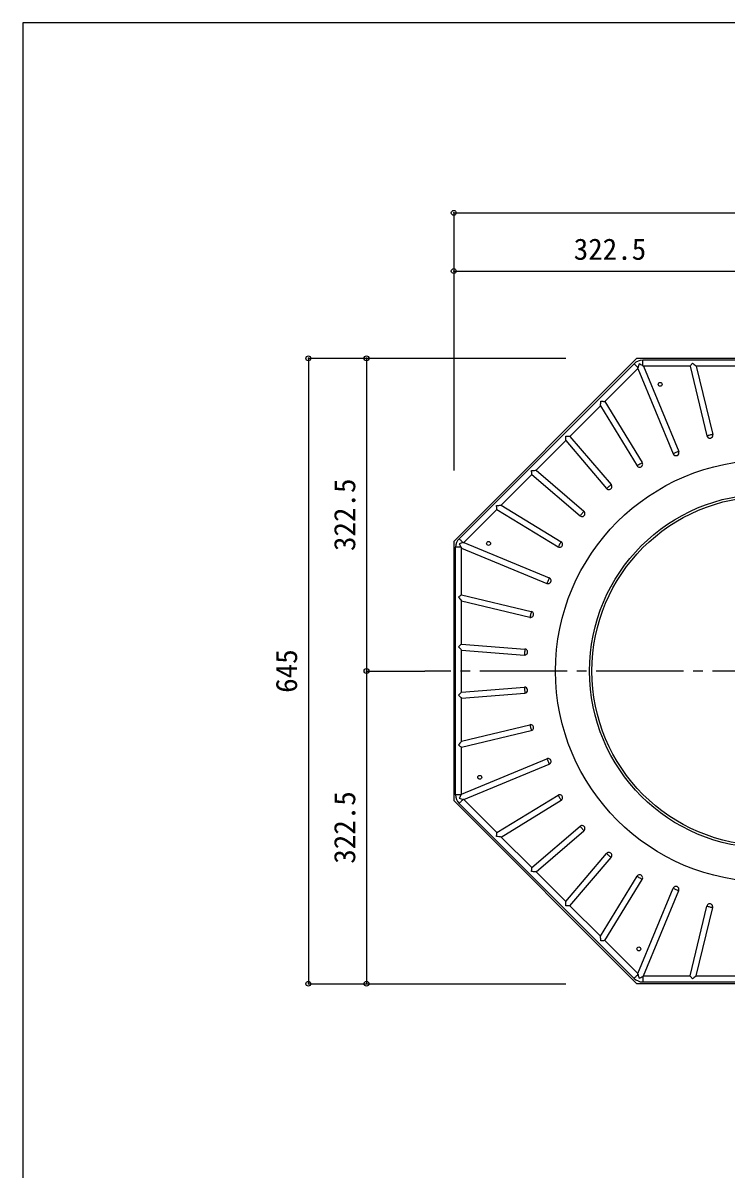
# Model space of a CAD drawing. Units: millimetres at full size, sheet at 1:10. Extents: x -1447 to 1393, y -1005 to 983.
# Drawn here: x -1447 to -721, y -199 to 983 of the extents above; entities that cross this region are included whole.
import ezdxf
from ezdxf.enums import TextEntityAlignment as Align

# ---------------------------------------------------------------- set-up
doc = ezdxf.new("R2010")
doc.units = ezdxf.units.MM
doc.header["$LTSCALE"] = 10
doc.header["$PDMODE"] = 32
doc.header["$PDSIZE"] = 5
doc.linetypes.add('CHAIN2', pattern=[12, 9, -1, 1, -1])
for name, color, linetype in [('0-0_Defpoints', 7, 'Continuous'), ('1-0', 7, 'Continuous'), ('1-1', 7, 'CHAIN2'), ('1-8', 7, 'Continuous')]:
    doc.layers.add(name, color=color, linetype=linetype)
doc.styles.add('ＭＳ ゴシック', font='')
doc.styles.get('ＭＳ ゴシック').set_extended_font_data('MS Gothic')

msp = doc.modelspace()

# ---------------------------------------------------------------- linework, layer by layer
at = {"layer": '0-0_Defpoints'}
msp.add_lwpolyline([(-1446.63, -1004.65), (1393.37, -1004.65), (1393.37, 983.35), (-1446.63, 983.35)], close=True, dxfattribs=at)
at = {"layer": '1-0'}
for p, q in [((-1002.19, 448.52), (-813.27, 637.44)), ((-816.17, 631.88), (-996.63, 451.42)), ((-812.29, 626.99), (-846.38, 592.9)), ((-813.27, 637.44), (-546.1, 637.44)), ((-812.29, 626.99), (-775.84, 538.98)), ((-807.29, 629.84), (-807.29, 635.56)), ((-552.08, 635.56), (-807.29, 635.56)), ((-758.36, 629.36), (-806.57, 629.36)), ((-758.36, 629.36), (-741.09, 557.43)), ((-707.54, 629.36), (-751.98, 629.36)), ((-850.89, 588.39), (-882.32, 556.96)), ((-850.89, 588.39), (-813.02, 526.59)), ((-886.71, 552.57), (-917.31, 521.97)), ((-886.71, 552.57), (-844.49, 503.13)), ((-921.71, 517.57), (-953.14, 486.14)), ((-921.71, 517.57), (-871.9, 475.03)), ((-957.64, 481.64), (-991.73, 447.55)), ((-957.64, 481.64), (-894.58, 442.99)), ((-1002.19, 448.52), (-1002.19, 181.36)), ((-994.59, 442.55), (-1000.3, 442.55)), ((-1000.3, 187.33), (-1000.3, 442.55)), ((-994.1, 441.82), (-906.1, 405.37)), ((-994.1, 393.61), (-994.1, 441.82)), ((-994.1, 342.79), (-994.1, 387.24)), ((-994.1, 387.24), (-923.63, 370.32)), ((-994.1, 293.3), (-994.1, 336.57)), ((-994.1, 336.57), (-929.29, 331.47)), ((-994.1, 287.08), (-928.8, 292.22)), ((-994.1, 242.64), (-994.1, 287.08)), ((-994.1, 236.27), (-922.18, 253.53)), ((-994.1, 188.06), (-994.1, 236.27)), ((-991.73, 182.33), (-903.73, 218.78)), ((-813.27, -7.56), (-1002.19, 181.36)), ((-994.59, 187.33), (-1000.3, 187.33)), ((-996.63, 178.46), (-816.17, -2)), ((-991.73, 182.33), (-957.64, 148.24)), ((-953.14, 143.73), (-891.34, 181.6)), ((-953.14, 143.73), (-921.71, 112.31)), ((-917.31, 107.91), (-867.87, 150.14)), ((-882.32, 72.91), (-839.77, 122.73)), ((-917.31, 107.91), (-886.71, 77.31)), ((-846.38, 36.98), (-807.73, 100.05)), ((-806.57, 0.52), (-770.11, 88.52)), ((-882.32, 72.91), (-850.89, 41.49)), ((-751.98, 0.52), (-735.06, 71)), ((-846.38, 36.98), (-812.29, 2.89)), ((-807.29, 0.04), (-807.29, -5.68)), ((-806.57, 0.52), (-758.36, 0.52)), ((-751.98, 0.52), (-707.54, 0.52)), ((-546.1, -7.56), (-813.27, -7.56)), ((-807.29, -5.68), (-552.08, -5.68))]:
    msp.add_line(p, q, dxfattribs=at)
for points in [[(-812.12, 627.84), (-812.58, 628.3), (-813.1, 628.82), (-813.66, 629.38), (-814.23, 629.95), (-814.8, 630.51), (-815.32, 631.04), (-815.78, 631.5), (-816.17, 631.88)], [(-812.29, 626.99), (-812.24, 627.25), (-812.19, 627.53), (-812.12, 627.84)], [(-807.29, 629.84), (-807.03, 629.67), (-806.79, 629.51), (-806.57, 629.36), (-770.11, 541.35), (-770.68, 541.12), (-771.37, 540.84), (-772.15, 540.51), (-772.98, 540.17), (-773.81, 539.83), (-774.59, 539.5), (-775.28, 539.21), (-775.84, 538.98)], [(-758.36, 629.36), (-757.99, 629.83), (-757.54, 630.4), (-757.03, 631.04), (-756.48, 631.74), (-755.92, 632.46)], [(-755.92, 632.46), (-755, 631.74), (-754.12, 631.04), (-753.31, 630.4), (-752.58, 629.83), (-751.98, 629.36)], [(-751.98, 629.36), (-735.06, 558.88), (-735.65, 558.74), (-736.38, 558.56), (-737.2, 558.37), (-738.08, 558.16), (-738.95, 557.95), (-739.77, 557.75), (-740.5, 557.57), (-741.09, 557.43)], [(-850.89, 588.39), (-850.8, 589.15), (-850.69, 590.06), (-850.57, 591.09), (-850.44, 592.21), (-850.3, 593.36)], [(-850.3, 593.36), (-849.39, 593.25), (-848.51, 593.15), (-847.7, 593.05), (-846.98, 592.97), (-846.38, 592.9)], [(-846.38, 592.9), (-807.73, 529.83), (-808.25, 529.51), (-808.89, 529.12), (-809.61, 528.68), (-810.38, 528.21), (-811.14, 527.74), (-811.86, 527.3), (-812.5, 526.91), (-813.02, 526.59)], [(-886.71, 552.57), (-886.69, 553.26), (-886.65, 554.1), (-886.62, 555.05), (-886.58, 556.07), (-886.54, 557.13)], [(-886.54, 557.13), (-885.56, 557.09), (-884.61, 557.05), (-883.74, 557.02), (-882.96, 556.99), (-882.32, 556.96)], [(-882.32, 556.96), (-839.77, 507.15), (-840.24, 506.76), (-840.81, 506.27), (-841.45, 505.72), (-842.13, 505.14), (-842.81, 504.56), (-843.46, 504.01), (-844.03, 503.52), (-844.49, 503.13)], [(-921.88, 521.79), (-920.82, 521.83), (-919.79, 521.87), (-918.85, 521.91), (-918.01, 521.94), (-917.31, 521.97)], [(-921.71, 517.57), (-921.74, 518.22), (-921.77, 518.99), (-921.8, 519.86), (-921.84, 520.81), (-921.88, 521.79)], [(-917.31, 521.97), (-867.87, 479.74), (-868.27, 479.28), (-868.75, 478.71), (-869.3, 478.07), (-869.89, 477.38), (-870.47, 476.7), (-871.02, 476.06), (-871.5, 475.49), (-871.9, 475.03)], [(-958.11, 485.56), (-956.95, 485.69), (-955.84, 485.82), (-954.81, 485.95), (-953.9, 486.05), (-953.14, 486.14)], [(-957.64, 481.64), (-957.71, 482.24), (-957.8, 482.95), (-957.9, 483.77), (-958, 484.65), (-958.11, 485.56)], [(-953.14, 486.14), (-891.34, 448.27), (-891.65, 447.76), (-892.04, 447.12), (-892.49, 446.4), (-892.96, 445.63), (-893.42, 444.87), (-893.87, 444.14), (-894.26, 443.51), (-894.58, 442.99)], [(-992.59, 447.38), (-993.04, 447.83), (-993.56, 448.35), (-994.12, 448.91), (-994.7, 449.49), (-995.26, 450.05), (-995.78, 450.58), (-996.25, 451.04), (-996.63, 451.42)], [(-994.59, 442.55), (-994.42, 442.29), (-994.25, 442.04), (-994.1, 441.82)], [(-992.59, 447.38), (-992.28, 447.44), (-992, 447.5), (-991.73, 447.55), (-903.73, 411.1), (-903.96, 410.53), (-904.25, 409.84), (-904.57, 409.06), (-904.92, 408.23), (-905.26, 407.4), (-905.58, 406.62), (-905.87, 405.93), (-906.1, 405.37)], [(-994.1, 393.61), (-994.58, 393.24), (-995.15, 392.79), (-995.79, 392.28), (-996.48, 391.74), (-997.2, 391.17), (-996.48, 390.26), (-995.79, 389.37), (-995.15, 388.56), (-994.58, 387.84), (-994.1, 387.24)], [(-994.1, 393.61), (-922.18, 376.34), (-922.32, 375.75), (-922.5, 375.03), (-922.69, 374.2), (-922.9, 373.33), (-923.11, 372.46), (-923.31, 371.63), (-923.49, 370.91), (-923.63, 370.32)], [(-994.1, 342.79), (-994.58, 342.36), (-995.15, 341.83), (-995.79, 341.24), (-996.48, 340.59), (-997.2, 339.93), (-996.48, 339.15), (-995.79, 338.4), (-995.15, 337.7), (-994.58, 337.09), (-994.1, 336.57)], [(-994.1, 342.79), (-928.8, 337.65), (-928.85, 337.05), (-928.91, 336.3), (-928.97, 335.46), (-929.04, 334.56), (-929.11, 333.67), (-929.18, 332.83), (-929.24, 332.08), (-929.29, 331.47)], [(-994.1, 293.3), (-929.29, 298.4), (-929.24, 297.8), (-929.18, 297.05), (-929.11, 296.21), (-929.04, 295.31), (-928.97, 294.42), (-928.91, 293.58), (-928.85, 292.83), (-928.8, 292.22)], [(-994.1, 293.3), (-994.58, 292.79), (-995.15, 292.18), (-995.79, 291.48), (-996.48, 290.73), (-997.2, 289.95), (-996.48, 289.28), (-995.79, 288.64), (-995.15, 288.05), (-994.58, 287.52), (-994.1, 287.08)], [(-994.1, 242.64), (-923.63, 259.56), (-923.49, 258.97), (-923.31, 258.24), (-923.11, 257.42), (-922.9, 256.55), (-922.69, 255.68), (-922.5, 254.85), (-922.32, 254.12), (-922.18, 253.53)], [(-994.1, 242.64), (-994.58, 242.04), (-995.15, 241.32), (-995.79, 240.5), (-996.48, 239.62), (-997.2, 238.71), (-996.48, 238.14), (-995.79, 237.59), (-995.15, 237.09), (-994.58, 236.64), (-994.1, 236.27)], [(-994.1, 188.06), (-906.1, 224.51), (-905.87, 223.95), (-905.58, 223.26), (-905.26, 222.47), (-904.92, 221.65), (-904.57, 220.82), (-904.25, 220.03), (-903.96, 219.34), (-903.73, 218.78)], [(-992.59, 182.5), (-993.04, 182.04), (-993.56, 181.52), (-994.12, 180.96), (-994.7, 180.39), (-995.26, 179.83), (-995.78, 179.3), (-996.25, 178.84), (-996.63, 178.46)], [(-994.1, 188.06), (-994.25, 187.83), (-994.42, 187.59), (-994.59, 187.33)], [(-991.73, 182.33), (-992, 182.38), (-992.28, 182.44), (-992.59, 182.5)], [(-957.64, 148.24), (-894.58, 186.89), (-894.26, 186.37), (-893.87, 185.73), (-893.42, 185.01), (-892.96, 184.25), (-892.49, 183.48), (-892.04, 182.76), (-891.65, 182.12), (-891.34, 181.6)], [(-921.71, 112.31), (-871.9, 154.85), (-871.5, 154.39), (-871.02, 153.82), (-870.47, 153.18), (-869.89, 152.49), (-869.3, 151.81), (-868.75, 151.17), (-868.27, 150.6), (-867.87, 150.14)], [(-958.11, 144.32), (-958, 145.23), (-957.9, 146.11), (-957.8, 146.92), (-957.71, 147.64), (-957.64, 148.24)], [(-953.14, 143.73), (-953.9, 143.82), (-954.81, 143.93), (-955.84, 144.05), (-956.95, 144.18), (-958.11, 144.32)], [(-886.71, 77.31), (-844.49, 126.75), (-844.03, 126.36), (-843.46, 125.87), (-842.81, 125.32), (-842.13, 124.74), (-841.45, 124.16), (-840.81, 123.61), (-840.24, 123.12), (-839.77, 122.73)], [(-921.88, 108.09), (-921.84, 109.07), (-921.8, 110.01), (-921.77, 110.89), (-921.74, 111.66), (-921.71, 112.31)], [(-917.31, 107.91), (-918.01, 107.94), (-918.85, 107.97), (-919.79, 108.01), (-920.82, 108.05), (-921.88, 108.09)], [(-850.89, 41.49), (-813.02, 103.29), (-812.5, 102.97), (-811.86, 102.58), (-811.14, 102.14), (-810.38, 101.67), (-809.61, 101.2), (-808.89, 100.76), (-808.25, 100.37), (-807.73, 100.05)], [(-812.29, 2.89), (-775.84, 90.9), (-775.28, 90.66), (-774.59, 90.38), (-773.81, 90.05), (-772.98, 89.71), (-772.15, 89.37), (-771.37, 89.04), (-770.68, 88.76), (-770.11, 88.52)], [(-886.54, 72.75), (-886.58, 73.81), (-886.62, 74.83), (-886.65, 75.78), (-886.69, 76.61), (-886.71, 77.31)], [(-882.32, 72.91), (-882.96, 72.89), (-883.74, 72.86), (-884.61, 72.82), (-885.56, 72.79), (-886.54, 72.75)], [(-758.36, 0.52), (-741.09, 72.44), (-740.5, 72.3), (-739.77, 72.13), (-738.95, 71.93), (-738.08, 71.72), (-737.2, 71.51), (-736.38, 71.31), (-735.65, 71.14), (-735.06, 71)], [(-850.3, 36.52), (-850.44, 37.67), (-850.57, 38.79), (-850.69, 39.82), (-850.8, 40.73), (-850.89, 41.49)], [(-846.38, 36.98), (-846.98, 36.91), (-847.7, 36.82), (-848.51, 36.73), (-849.39, 36.62), (-850.3, 36.52)], [(-812.12, 2.04), (-812.58, 1.58), (-813.1, 1.06), (-813.66, 0.5), (-814.23, -0.07), (-814.8, -0.64), (-815.32, -1.16), (-815.78, -1.62), (-816.17, -2)], [(-812.12, 2.04), (-812.19, 2.34), (-812.24, 2.63), (-812.29, 2.89)], [(-806.57, 0.52), (-806.79, 0.37), (-807.03, 0.21), (-807.29, 0.04)], [(-755.92, -2.58), (-756.48, -1.86), (-757.03, -1.17), (-757.54, -0.52), (-757.99, 0.05), (-758.36, 0.52)], [(-751.98, 0.52), (-752.58, 0.05), (-753.31, -0.52), (-754.12, -1.17), (-755, -1.86), (-755.92, -2.58)]]:
    msp.add_lwpolyline(points, dxfattribs=at)
for centre, radius in [((-789.28, 610.65), 2), ((-679.69, 314.94), 217.5), ((-679.69, 314.94), 182.5), ((-679.69, 314.94), 180), ((-966.27, 446.54), 2), ((-975.39, 205.35), 2), ((-811.29, 28.35), 2)]:
    msp.add_circle(centre, radius, dxfattribs=at)
for centre, radius, start, end in [((-807.29, 623.01), 12.55, 89.99946, 135.00051), ((-790.56, 623.25), 22.04, 157.35499, 167.9828), ((-819.13, 611.67), 21.69, 56.92956, 67.73256), ((-738.08, 558.16), 3.1, 193.50018, 13.49972), ((-772.98, 540.17), 3.1, 202.50014, 22.49975), ((-810.38, 528.21), 3.1, 211.49972, 31.49989), ((-842.13, 505.14), 3.1, 220.49994, 40.49999), ((-869.89, 477.38), 3.1, 229.50002, 49.50022), ((-987.75, 442.55), 12.55, 135.00025, 180), ((-975.82, 454.69), 22.36, 202.43064, 212.90724), ((-988.14, 426.27), 21.57, 101.89954, 112.76266), ((-892.96, 445.63), 3.1, 238.4998, 58.50021), ((-904.92, 408.23), 3.1, 247.4999, 67.50016), ((-922.9, 373.33), 3.1, 256.49996, 76.50015), ((-929.04, 334.56), 3.1, 265.49992, 85.50026), ((-929.04, 295.31), 3.1, 274.49994, 94.49986), ((-922.9, 256.55), 3.1, 283.49991, 103.5), ((-904.92, 221.65), 3.1, 292.49986, 112.50003), ((-987.75, 187.33), 12.55, 180, 224.99988), ((-976.41, 175.5), 21.69, 146.92956, 157.73256), ((-988.04, 203.92), 21.9, 247.32006, 258.01774), ((-892.96, 184.25), 3.1, 301.49992, 121.5), ((-869.89, 152.49), 3.1, 310.49983, 130.50002), ((-842.13, 124.74), 3.1, 319.49986, 139.49999), ((-810.38, 101.67), 3.1, 328.50004, 148.50011), ((-772.98, 89.71), 3.1, 337.5, 157.50011), ((-738.08, 71.72), 3.1, 346.49991, 166.50018), ((-791.13, 6.45), 21.45, 191.87066, 202.79179), ((-819.24, 18.42), 21.92, 292.32544, 303.0117), ((-807.29, 6.87), 12.55, 225.00012, 269.99991)]:
    msp.add_arc(centre, radius, start, end, dxfattribs=at)
at = {"layer": '1-1'}
msp.add_line((-285.23, 314.94), (-1032.19, 314.94), dxfattribs=at)
at = {"layer": '1-8'}
for p, q in [((-1002.19, 787.44), (-357.19, 787.44)), ((-1002.19, 787.44), (-1002.19, 727.44)), ((-1002.19, 727.44), (-679.69, 727.44)), ((-1002.19, 727.44), (-1002.19, 521.79)), ((-1152.19, 637.44), (-1152.19, -7.56)), ((-1152.19, 637.44), (-1092.19, 637.44)), ((-1092.19, 637.44), (-1092.19, 314.94)), ((-1092.19, 637.44), (-886.62, 637.44)), ((-1092.19, 314.94), (-1032.19, 314.94)), ((-1092.19, 314.94), (-1092.19, -7.56)), ((-1152.19, -7.56), (-1092.19, -7.56)), ((-1092.19, -7.56), (-886.54, -7.56))]:
    msp.add_line(p, q, dxfattribs=at)
for p in [(-1002.19, 787.44), (-1002.19, 727.44), (-1152.19, 637.44), (-1092.19, 637.44), (-1092.19, 314.94), (-1152.19, -7.56), (-1092.19, -7.56)]:
    msp.add_point(p, dxfattribs=at)

# ---------------------------------------------------------------- texts
at = {"layer": '1-8', "style": 'ＭＳ ゴシック'}
msp.add_text('322.5', height=21.99, dxfattribs=at).set_placement((-878.44, 732.44), align=Align.BOTTOM_LEFT)
for s, p in [('322.5', (-1097.19, 438.69)), ('645', (-1157.19, 292.44)), ('322.5', (-1097.19, 116.19))]:
    msp.add_text(s, height=21.99, rotation=90, dxfattribs=at).set_placement(p, align=Align.BOTTOM_LEFT)

doc.saveas('drawing.dxf')
